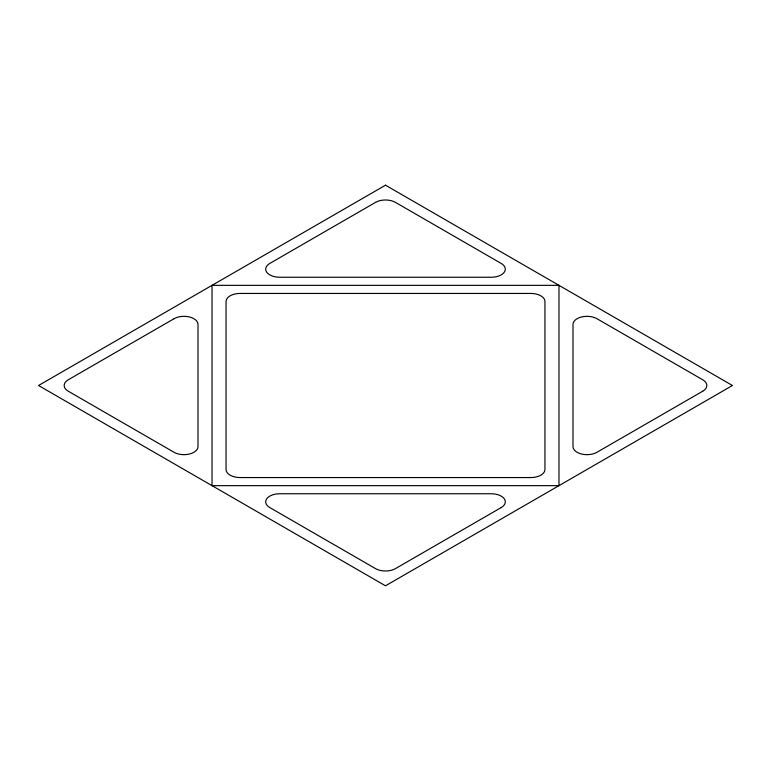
<?xml version="1.0" encoding="UTF-8"?>
<svg xmlns="http://www.w3.org/2000/svg" width="771" height="771" viewBox="0 0 771 771"><rect width="100%" height="100%" fill="white"/><g stroke="black" fill="none" stroke-linecap="round" stroke-linejoin="round"><path stroke-width="1.16" d="M385.5 185.194L38.55 385.5L385.5 585.806L732.45 385.5L385.5 185.194M174.073 318.702L68.291 379.775A14.023 8.095 0 0 0 68.291 391.225L174.073 452.298A14.023 8.095 0 0 0 189.348 454.052A14.023 8.095 0 0 0 198.002 446.573L198.002 324.427A14.023 8.095 0 0 0 189.348 316.948A14.023 8.095 0 0 0 174.073 318.702M375.583 202.359L269.802 263.431A14.023 8.095 0 0 0 266.766 272.259A14.023 8.095 0 0 0 279.719 277.252L491.281 277.252A14.023 8.095 0 0 0 504.234 272.259A14.023 8.095 0 0 0 501.198 263.431L395.417 202.359A14.023 8.095 0 0 0 375.583 202.359M501.198 507.569L395.417 568.641A14.023 8.095 0 0 1 375.583 568.641L269.802 507.569A14.023 8.095 0 0 1 266.766 498.741A14.023 8.095 0 0 1 279.719 493.748L491.281 493.748A14.023 8.095 0 0 1 504.234 498.741A14.023 8.095 0 0 1 501.198 507.569M702.709 391.225L596.927 452.298A14.023 8.095 0 0 1 581.652 454.052A14.023 8.095 0 0 1 572.998 446.573L572.998 324.427A14.023 8.095 0 0 1 581.652 316.948A14.023 8.095 0 0 1 596.927 318.702L702.709 379.775A14.023 8.095 0 0 1 702.709 391.225M558.975 285.347L212.025 285.347L212.025 485.653L558.975 485.653L558.975 285.347M530.94 293.443L240.06 293.443A14.023 8.095 0 0 0 226.048 301.528L226.048 469.472A14.023 8.095 0 0 0 240.06 477.557L530.94 477.557A14.023 8.095 0 0 0 544.952 469.472L544.952 301.528A14.023 8.095 0 0 0 530.94 293.443"/></g></svg>
